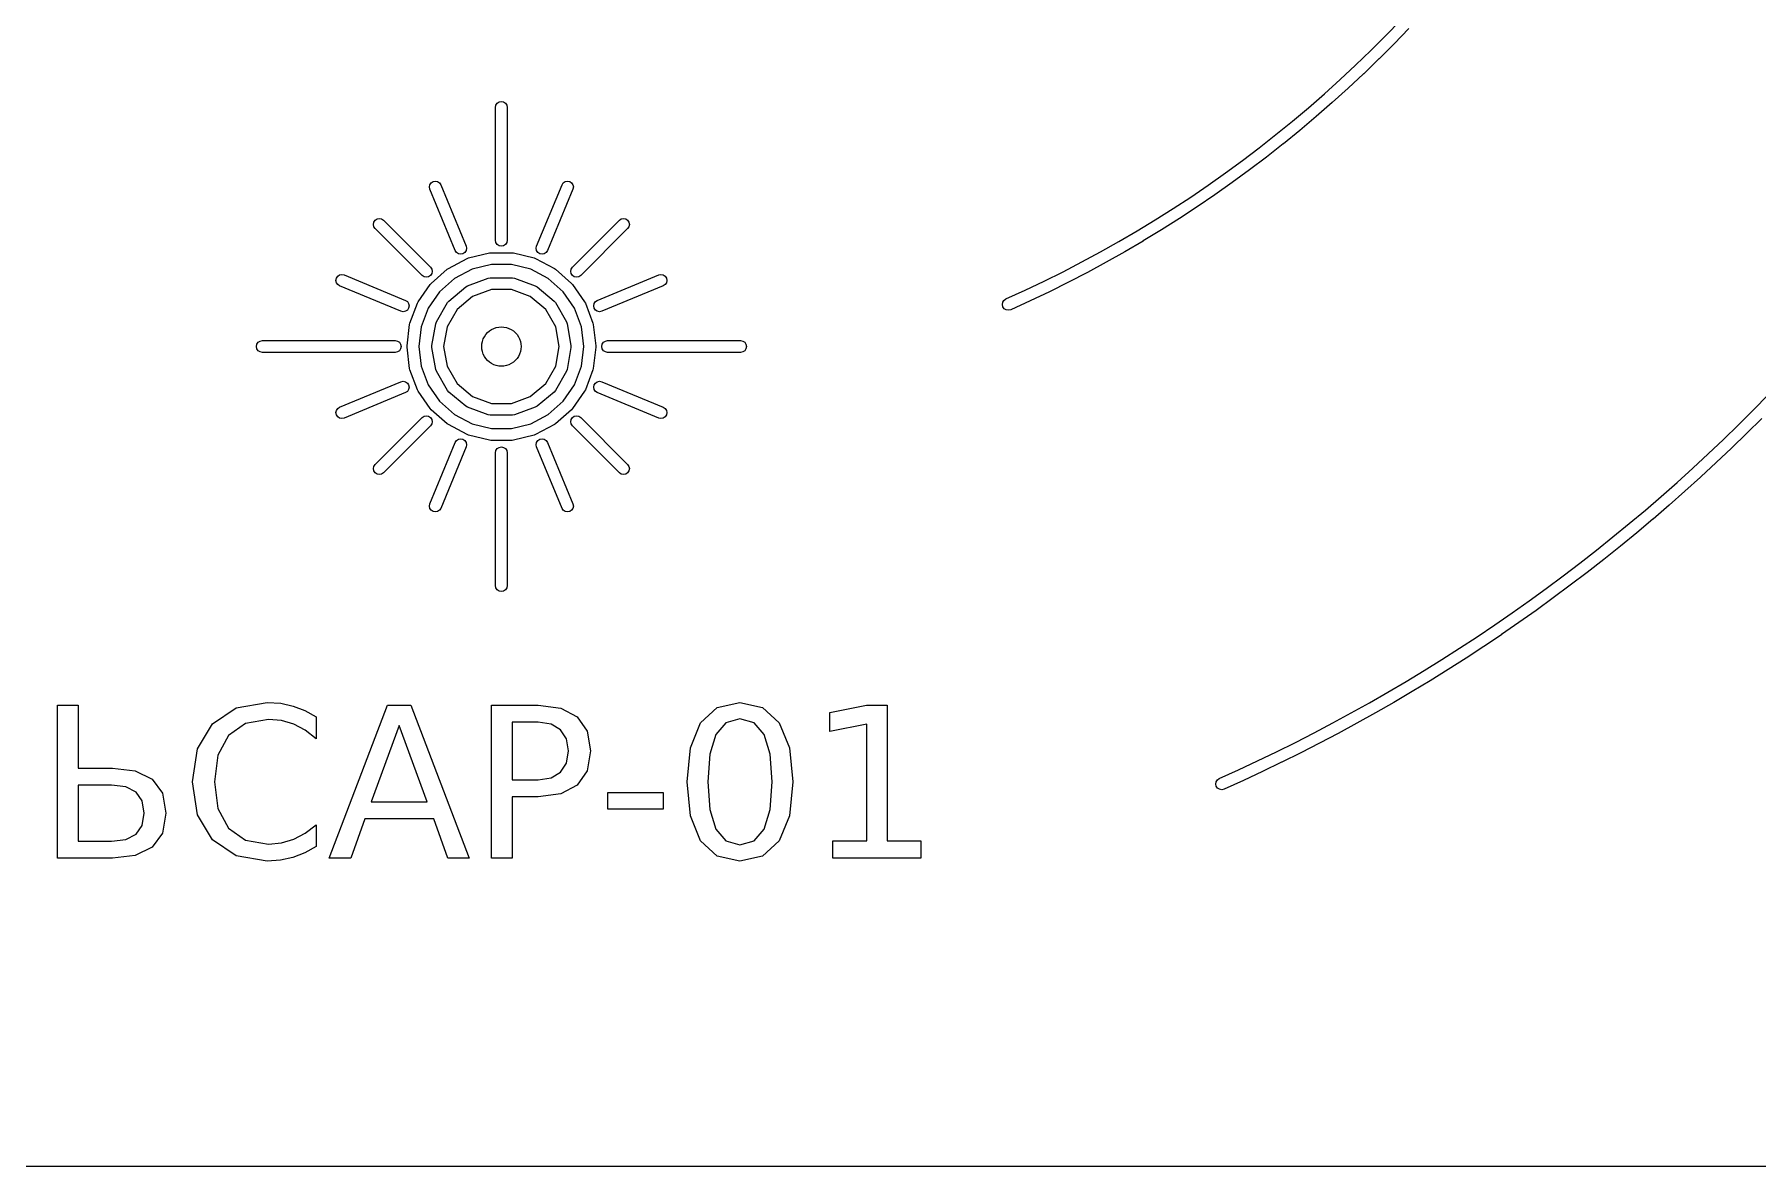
# Model space of a CAD drawing. Header units: millimetres. Extents: x -40 to 40, y -32.5 to 32.5.
# Drawn here: x -7.12 to 19.15, y -32.5 to -15.24 of the extents above; entities that cross this region are included whole.
import ezdxf

# ---------------------------------------------------------------- set-up
doc = ezdxf.new("R2010")
doc.units = ezdxf.units.MM
for name, color, linetype in [('CUT_OUTER', 1, 'Continuous'), ('ENGRAVE_FILL', 5, 'Continuous'), ('ENGRAVE_LINES', 4, 'Continuous')]:
    doc.layers.add(name, color=color, linetype=linetype)

msp = doc.modelspace()

# ---------------------------------------------------------------- linework, layer by layer
at = {"layer": 'CUT_OUTER'}
msp.add_lwpolyline([(35, -32.5), (-35, -32.5)], dxfattribs=at)
at = {"layer": 'ENGRAVE_FILL'}
for points in [[(-5.167, -27.416), (-5.326, -27.63), (-5.584, -27.758), (-5.931, -27.8), (-6.769, -27.8), (-6.769, -25.467), (-6.453, -25.467), (-6.453, -26.427), (-5.931, -26.427), (-5.584, -26.469), (-5.326, -26.597), (-5.167, -26.811), (-5.114, -27.114)], [(-4.162, -25.929), (-4.322, -26.228), (-4.375, -26.636), (-4.322, -27.043), (-4.162, -27.341), (-3.903, -27.525), (-3.55, -27.586), (-3.353, -27.568), (-3.166, -27.512), (-2.991, -27.42), (-2.826, -27.291), (-2.826, -27.62), (-2.997, -27.719), (-3.178, -27.79), (-3.368, -27.832), (-3.569, -27.846), (-4.042, -27.765), (-4.403, -27.521), (-4.632, -27.138), (-4.708, -26.636), (-4.632, -26.133), (-4.403, -25.75), (-4.042, -25.506), (-3.569, -25.425), (-3.365, -25.439), (-3.175, -25.48), (-2.995, -25.55), (-2.826, -25.647), (-2.826, -25.98), (-2.991, -25.85), (-3.166, -25.758), (-3.353, -25.703), (-3.55, -25.684), (-3.903, -25.746)], [(-2.295, -27.8), (-2.628, -27.8), (-1.738, -25.467), (-1.38, -25.467), (-0.491, -27.8), (-0.819, -27.8), (-1.031, -27.201), (-2.083, -27.201)], [(1.306, -26.467), (1.155, -26.686), (0.907, -26.818), (0.562, -26.863), (0.165, -26.863), (0.165, -27.8), (-0.15, -27.8), (-0.15, -25.467), (0.562, -25.467), (0.907, -25.511), (1.155, -25.645), (1.306, -25.863), (1.356, -26.164)], [(4.392, -27.155), (4.237, -27.535), (3.983, -27.768), (3.637, -27.846), (3.292, -27.768), (3.038, -27.535), (2.883, -27.155), (2.831, -26.636), (2.883, -26.116), (3.038, -25.736), (3.292, -25.503), (3.637, -25.425), (3.983, -25.503), (4.237, -25.736), (4.392, -26.116), (4.444, -26.636)], [(5.008, -25.579), (5.566, -25.467), (5.881, -25.467), (5.881, -27.535), (6.397, -27.535), (6.397, -27.8), (5.053, -27.8), (5.053, -27.535), (5.569, -27.535), (5.569, -25.755), (5.008, -25.867)], [(1.023, -26.164), (0.993, -25.978), (0.903, -25.841), (0.758, -25.755), (0.562, -25.727), (0.165, -25.727), (0.165, -26.603), (0.562, -26.603), (0.758, -26.575), (0.903, -26.489), (0.993, -26.351)], [(3.179, -27.056), (3.271, -27.355), (3.424, -27.535), (3.637, -27.596), (3.852, -27.535), (4.005, -27.355), (4.098, -27.056), (4.128, -26.636), (4.098, -26.215), (4.005, -25.915), (3.852, -25.735), (3.637, -25.675), (3.424, -25.735), (3.271, -25.915), (3.179, -26.215), (3.148, -26.636)], [(-1.559, -25.778), (-1.988, -26.939), (-1.13, -26.939)], [(-5.725, -27.514), (-5.57, -27.434), (-5.478, -27.302), (-5.447, -27.114), (-5.478, -26.925), (-5.57, -26.791), (-5.725, -26.712), (-5.947, -26.686), (-6.453, -26.686), (-6.453, -27.541), (-5.947, -27.541)], [(1.622, -26.796), (2.464, -26.796), (2.464, -27.052), (1.622, -27.052)]]:
    msp.add_lwpolyline(points, close=True, dxfattribs=at)
at = {"layer": 'ENGRAVE_LINES'}
for points in [[(13.836, -15.153), (13.611, -15.385), (13.61, -15.387), (13.381, -15.615), (13.38, -15.616), (13.147, -15.841), (13.146, -15.842), (12.909, -16.063), (12.908, -16.064), (12.668, -16.281), (12.667, -16.282), (12.423, -16.495), (12.421, -16.496), (12.174, -16.705), (12.173, -16.706), (11.922, -16.91), (11.92, -16.911), (11.666, -17.111), (11.665, -17.112), (11.407, -17.307), (11.406, -17.308), (11.144, -17.499), (11.143, -17.5), (10.879, -17.687), (10.877, -17.688), (10.61, -17.87), (10.608, -17.871), (10.338, -18.049), (10.337, -18.049), (10.063, -18.222), (10.062, -18.223), (9.785, -18.391), (9.784, -18.392), (9.504, -18.556), (9.503, -18.557), (9.221, -18.715), (9.22, -18.716), (8.935, -18.87), (8.934, -18.871), (8.646, -19.02), (8.645, -19.02), (8.355, -19.165), (8.354, -19.165), (8.061, -19.304), (8.06, -19.305), (7.765, -19.439), (7.731, -19.447), (7.696, -19.442), (7.667, -19.423), (7.646, -19.395), (7.638, -19.36), (7.644, -19.326), (7.662, -19.296), (7.691, -19.275), (7.985, -19.142), (8.275, -19.003), (8.564, -18.86), (8.85, -18.711), (9.133, -18.558), (9.414, -18.4), (9.692, -18.237), (9.967, -18.07), (10.24, -17.898), (10.509, -17.721), (10.775, -17.54), (11.039, -17.354), (11.299, -17.163), (11.555, -16.969), (11.809, -16.77), (12.059, -16.566), (12.305, -16.359), (12.548, -16.147), (12.787, -15.931), (13.022, -15.711), (13.254, -15.488), (13.482, -15.26), (13.706, -15.028)], [(19.216, -21.095), (18.988, -21.322), (18.987, -21.322), (18.756, -21.547), (18.755, -21.547), (18.522, -21.769), (18.521, -21.77), (18.285, -21.988), (18.284, -21.989), (18.045, -22.205), (18.044, -22.206), (17.803, -22.419), (17.802, -22.42), (17.558, -22.63), (17.557, -22.63), (17.311, -22.838), (17.31, -22.838), (17.061, -23.043), (17.06, -23.043), (16.809, -23.245), (16.808, -23.245), (16.554, -23.444), (16.553, -23.444), (16.297, -23.639), (16.296, -23.64), (16.038, -23.832), (16.037, -23.833), (15.777, -24.022), (15.776, -24.023), (15.513, -24.209), (15.512, -24.209), (15.247, -24.392), (15.246, -24.393), (14.979, -24.572), (14.978, -24.573), (14.708, -24.749), (14.708, -24.75), (14.436, -24.923), (14.435, -24.924), (14.162, -25.094), (14.161, -25.094), (13.885, -25.261), (13.884, -25.261), (13.607, -25.425), (13.606, -25.425), (13.327, -25.585), (13.326, -25.586), (13.044, -25.743), (13.043, -25.743), (12.76, -25.897), (12.759, -25.897), (12.474, -26.047), (12.473, -26.048), (12.187, -26.194), (12.186, -26.195), (11.897, -26.338), (11.896, -26.338), (11.606, -26.478), (11.605, -26.478), (11.313, -26.615), (11.312, -26.615), (11.019, -26.748), (10.985, -26.756), (10.95, -26.75), (10.92, -26.731), (10.9, -26.703), (10.892, -26.669), (10.898, -26.634), (10.916, -26.604), (10.945, -26.584), (11.238, -26.451), (11.528, -26.315), (11.818, -26.176), (12.105, -26.034), (12.391, -25.888), (12.675, -25.738), (12.957, -25.585), (13.237, -25.429), (13.516, -25.269), (13.793, -25.107), (14.067, -24.94), (14.34, -24.771), (14.61, -24.598), (14.879, -24.423), (15.145, -24.244), (15.409, -24.061), (15.671, -23.876), (15.931, -23.688), (16.189, -23.496), (16.444, -23.301), (16.697, -23.104), (16.947, -22.903), (17.195, -22.7), (17.441, -22.493), (17.684, -22.284), (17.925, -22.071), (18.163, -21.856), (18.398, -21.638), (18.631, -21.417), (18.861, -21.194), (19.089, -20.967), (19.314, -20.738)]]:
    msp.add_lwpolyline(points, dxfattribs=at)
for points in [[(-0.034, -18.463), (-0.064, -18.444), (-0.083, -18.414), (-0.09, -18.38), (-0.09, -16.355), (-0.083, -16.321), (-0.064, -16.291), (-0.034, -16.272), (0, -16.265), (0.034, -16.272), (0.064, -16.291), (0.083, -16.321), (0.09, -16.355), (0.09, -18.38), (0.083, -18.414), (0.064, -18.444), (0.034, -18.463), (0, -18.47)], [(-0.654, -18.586), (-0.684, -18.567), (-0.703, -18.538), (-1.091, -17.602), (-1.097, -17.568), (-1.091, -17.533), (-1.071, -17.504), (-1.042, -17.485), (-1.007, -17.478), (-0.973, -17.485), (-0.944, -17.504), (-0.924, -17.533), (-0.537, -18.469), (-0.53, -18.503), (-0.537, -18.538), (-0.556, -18.567), (-0.586, -18.586), (-0.62, -18.593)], [(0.537, -18.538), (0.53, -18.503), (0.537, -18.469), (0.924, -17.533), (0.944, -17.504), (0.973, -17.485), (1.007, -17.478), (1.042, -17.485), (1.071, -17.504), (1.091, -17.533), (1.097, -17.568), (1.091, -17.602), (0.703, -18.538), (0.684, -18.567), (0.654, -18.586), (0.62, -18.593), (0.586, -18.586), (0.556, -18.567)], [(-1.18, -18.938), (-1.209, -18.918), (-1.925, -18.202), (-1.945, -18.173), (-1.951, -18.139), (-1.945, -18.104), (-1.925, -18.075), (-1.896, -18.055), (-1.861, -18.049), (-1.827, -18.055), (-1.798, -18.075), (-1.082, -18.791), (-1.062, -18.82), (-1.056, -18.854), (-1.062, -18.889), (-1.082, -18.918), (-1.111, -18.938), (-1.146, -18.944)], [(1.056, -18.854), (1.062, -18.82), (1.082, -18.791), (1.798, -18.075), (1.827, -18.055), (1.861, -18.049), (1.896, -18.055), (1.925, -18.075), (1.945, -18.104), (1.951, -18.139), (1.945, -18.173), (1.925, -18.202), (1.209, -18.918), (1.18, -18.938), (1.146, -18.944), (1.111, -18.938), (1.082, -18.918), (1.062, -18.889)], [(-0.521, -21.342), (-0.809, -21.191), (-0.827, -21.178), (-1.07, -20.963), (-1.085, -20.946), (-1.269, -20.679), (-1.28, -20.659), (-1.395, -20.355), (-1.4, -20.334), (-1.439, -20.011), (-1.439, -19.989), (-1.4, -19.666), (-1.395, -19.645), (-1.28, -19.341), (-1.269, -19.321), (-1.085, -19.054), (-1.07, -19.037), (-0.827, -18.822), (-0.809, -18.809), (-0.521, -18.658), (-0.5, -18.65), (-0.184, -18.572), (-0.163, -18.57), (0.163, -18.57), (0.184, -18.572), (0.5, -18.65), (0.521, -18.658), (0.809, -18.809), (0.827, -18.822), (1.07, -19.037), (1.085, -19.054), (1.269, -19.321), (1.28, -19.341), (1.395, -19.645), (1.4, -19.666), (1.439, -19.989), (1.439, -20.011), (1.4, -20.334), (1.395, -20.355), (1.28, -20.659), (1.269, -20.679), (1.085, -20.946), (1.07, -20.963), (0.827, -21.178), (0.809, -21.191), (0.521, -21.342), (0.5, -21.35), (0.184, -21.428), (0.163, -21.43), (-0.163, -21.43), (-0.184, -21.428), (-0.5, -21.35)], [(-1.497, -19.47), (-1.531, -19.463), (-2.467, -19.076), (-2.496, -19.056), (-2.515, -19.027), (-2.522, -18.993), (-2.515, -18.958), (-2.496, -18.929), (-2.467, -18.909), (-2.432, -18.903), (-2.398, -18.909), (-1.462, -19.297), (-1.433, -19.316), (-1.414, -19.346), (-1.407, -19.38), (-1.414, -19.414), (-1.433, -19.444), (-1.462, -19.463)], [(-0.943, -20.835), (-0.715, -21.036), (-0.447, -21.178), (-0.152, -21.25), (0.152, -21.25), (0.447, -21.178), (0.715, -21.036), (0.943, -20.835), (1.115, -20.585), (1.223, -20.301), (1.259, -20), (1.223, -19.699), (1.115, -19.415), (0.943, -19.165), (0.715, -18.964), (0.447, -18.822), (0.152, -18.75), (-0.152, -18.75), (-0.447, -18.822), (-0.715, -18.964), (-0.943, -19.165), (-1.115, -19.415), (-1.223, -19.699), (-1.259, -20), (-1.223, -20.301), (-1.115, -20.585)], [(1.414, -19.346), (1.433, -19.316), (1.462, -19.297), (2.398, -18.909), (2.432, -18.903), (2.467, -18.909), (2.496, -18.929), (2.515, -18.958), (2.522, -18.993), (2.515, -19.027), (2.496, -19.056), (2.467, -19.076), (1.531, -19.463), (1.497, -19.47), (1.462, -19.463), (1.433, -19.444), (1.414, -19.414), (1.407, -19.38)], [(-0.991, -20.377), (-1.002, -20.348), (-1.061, -20.016), (-1.061, -19.984), (-1.002, -19.652), (-0.991, -19.623), (-0.823, -19.33), (-0.802, -19.306), (-0.544, -19.089), (-0.517, -19.074), (-0.2, -18.958), (-0.169, -18.953), (0.169, -18.953), (0.2, -18.958), (0.517, -19.074), (0.544, -19.089), (0.802, -19.306), (0.823, -19.33), (0.991, -19.623), (1.002, -19.652), (1.061, -19.984), (1.061, -20.016), (1.002, -20.348), (0.991, -20.377), (0.823, -20.67), (0.802, -20.694), (0.544, -20.911), (0.517, -20.926), (0.2, -21.042), (0.169, -21.047), (-0.169, -21.047), (-0.2, -21.042), (-0.517, -20.926), (-0.544, -20.911), (-0.802, -20.694), (-0.823, -20.67)], [(0.44, -20.763), (0.675, -20.566), (0.828, -20.301), (0.881, -20), (0.828, -19.699), (0.675, -19.434), (0.44, -19.237), (0.153, -19.133), (-0.153, -19.133), (-0.44, -19.237), (-0.675, -19.434), (-0.828, -19.699), (-0.881, -20), (-0.828, -20.301), (-0.675, -20.566), (-0.44, -20.763), (-0.153, -20.867), (0.153, -20.867)], [(-0.115, -20.277), (-0.15, -20.26), (-0.183, -20.238), (-0.212, -20.212), (-0.238, -20.183), (-0.26, -20.15), (-0.277, -20.115), (-0.29, -20.078), (-0.297, -20.039), (-0.3, -20), (-0.297, -19.961), (-0.29, -19.922), (-0.277, -19.885), (-0.26, -19.85), (-0.238, -19.817), (-0.212, -19.788), (-0.183, -19.762), (-0.15, -19.74), (-0.115, -19.723), (-0.078, -19.71), (-0.039, -19.703), (0, -19.7), (0.039, -19.703), (0.078, -19.71), (0.115, -19.723), (0.15, -19.74), (0.183, -19.762), (0.212, -19.788), (0.238, -19.817), (0.26, -19.85), (0.277, -19.885), (0.29, -19.922), (0.297, -19.961), (0.3, -20), (0.297, -20.039), (0.29, -20.078), (0.277, -20.115), (0.26, -20.15), (0.238, -20.183), (0.212, -20.212), (0.183, -20.238), (0.15, -20.26), (0.115, -20.277), (0.078, -20.29), (0.039, -20.297), (0, -20.3), (-0.039, -20.297), (-0.078, -20.29)], [(-1.537, -20.034), (-1.556, -20.064), (-1.586, -20.083), (-1.62, -20.09), (-3.645, -20.09), (-3.679, -20.083), (-3.709, -20.064), (-3.728, -20.034), (-3.735, -20), (-3.728, -19.966), (-3.709, -19.936), (-3.679, -19.917), (-3.645, -19.91), (-1.62, -19.91), (-1.586, -19.917), (-1.556, -19.936), (-1.537, -19.966), (-1.53, -20)], [(1.556, -19.936), (1.586, -19.917), (1.62, -19.91), (3.645, -19.91), (3.679, -19.917), (3.709, -19.936), (3.728, -19.966), (3.735, -20), (3.728, -20.034), (3.709, -20.064), (3.679, -20.083), (3.645, -20.09), (1.62, -20.09), (1.586, -20.083), (1.556, -20.064), (1.537, -20.034), (1.53, -20), (1.537, -19.966)], [(-1.414, -20.654), (-1.433, -20.684), (-1.462, -20.703), (-2.398, -21.091), (-2.432, -21.097), (-2.467, -21.091), (-2.496, -21.071), (-2.515, -21.042), (-2.522, -21.007), (-2.515, -20.973), (-2.496, -20.944), (-2.467, -20.924), (-1.531, -20.537), (-1.497, -20.53), (-1.462, -20.537), (-1.433, -20.556), (-1.414, -20.586), (-1.407, -20.62)], [(1.497, -20.53), (1.531, -20.537), (2.467, -20.924), (2.496, -20.944), (2.515, -20.973), (2.522, -21.007), (2.515, -21.042), (2.496, -21.071), (2.467, -21.091), (2.432, -21.097), (2.398, -21.091), (1.462, -20.703), (1.433, -20.684), (1.414, -20.654), (1.407, -20.62), (1.414, -20.586), (1.433, -20.556), (1.462, -20.537)], [(-1.056, -21.146), (-1.062, -21.18), (-1.082, -21.209), (-1.798, -21.925), (-1.827, -21.945), (-1.861, -21.951), (-1.896, -21.945), (-1.925, -21.925), (-1.945, -21.896), (-1.951, -21.861), (-1.945, -21.827), (-1.925, -21.798), (-1.209, -21.082), (-1.18, -21.062), (-1.146, -21.056), (-1.111, -21.062), (-1.082, -21.082), (-1.062, -21.111)], [(1.146, -21.056), (1.18, -21.062), (1.209, -21.082), (1.925, -21.798), (1.945, -21.827), (1.951, -21.861), (1.945, -21.896), (1.925, -21.925), (1.896, -21.945), (1.861, -21.951), (1.827, -21.945), (1.798, -21.925), (1.082, -21.209), (1.062, -21.18), (1.056, -21.146), (1.062, -21.111), (1.082, -21.082), (1.111, -21.062)], [(-0.537, -21.462), (-0.53, -21.497), (-0.537, -21.531), (-0.924, -22.467), (-0.944, -22.496), (-0.973, -22.515), (-1.007, -22.522), (-1.042, -22.515), (-1.071, -22.496), (-1.091, -22.467), (-1.097, -22.432), (-1.091, -22.398), (-0.703, -21.462), (-0.684, -21.433), (-0.654, -21.414), (-0.62, -21.407), (-0.586, -21.414), (-0.556, -21.433)], [(0.064, -21.556), (0.083, -21.586), (0.09, -21.62), (0.09, -23.645), (0.083, -23.679), (0.064, -23.709), (0.034, -23.728), (0, -23.735), (-0.034, -23.728), (-0.064, -23.709), (-0.083, -23.679), (-0.09, -23.645), (-0.09, -21.62), (-0.083, -21.586), (-0.064, -21.556), (-0.034, -21.537), (0, -21.53), (0.034, -21.537)], [(0.654, -21.414), (0.684, -21.433), (0.703, -21.462), (1.091, -22.398), (1.097, -22.432), (1.091, -22.467), (1.071, -22.496), (1.042, -22.515), (1.007, -22.522), (0.973, -22.515), (0.944, -22.496), (0.924, -22.467), (0.537, -21.531), (0.53, -21.497), (0.537, -21.462), (0.556, -21.433), (0.586, -21.414), (0.62, -21.407)]]:
    msp.add_lwpolyline(points, close=True, dxfattribs=at)

doc.saveas('drawing.dxf')
